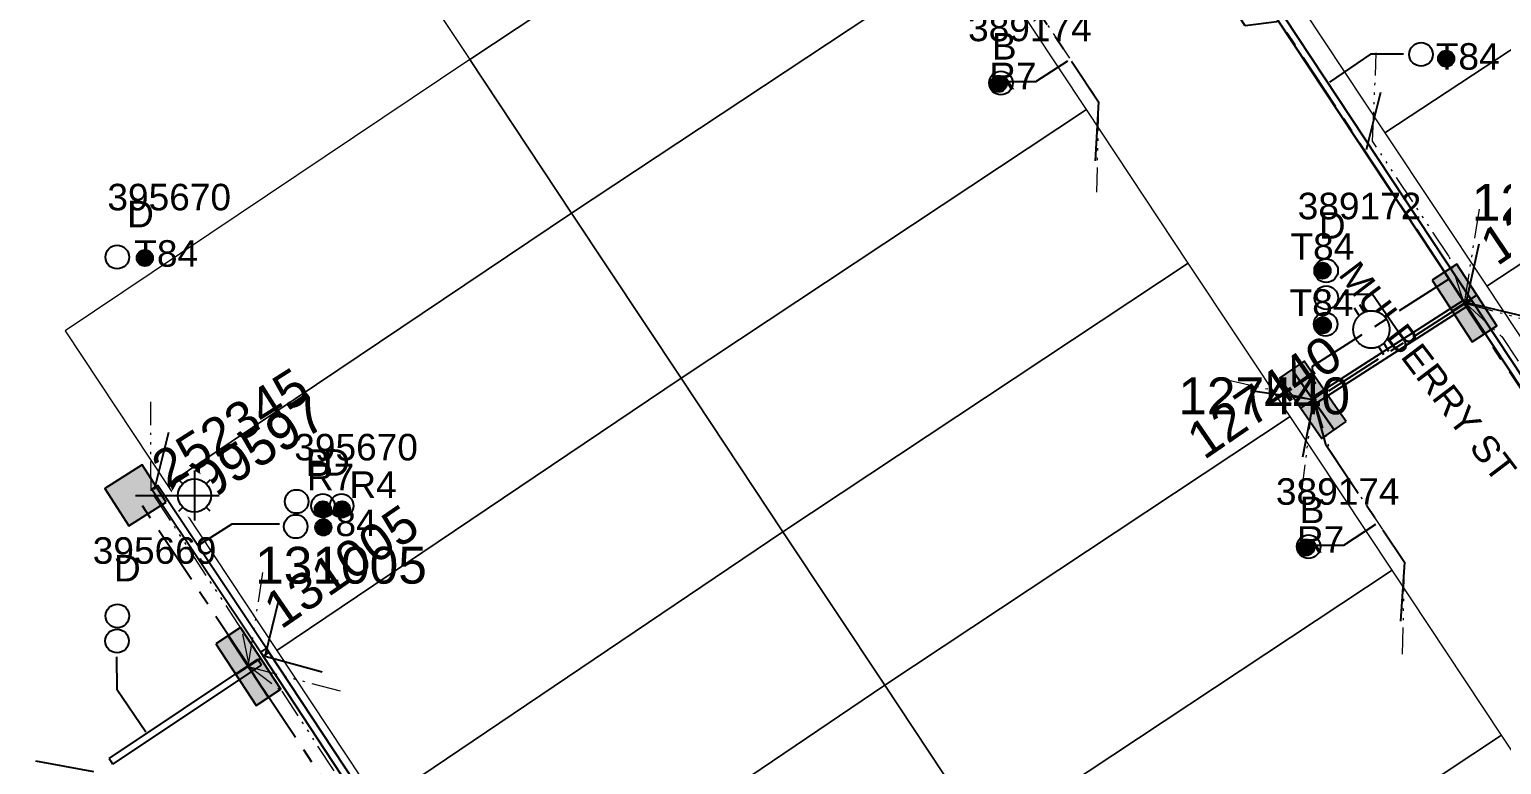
# Model space of a CAD drawing. Header units: metres. Extents: x 302829 to 303440, y 6270651 to 6271380.
# Drawn here: x 302927.3 to 303027.2, y 6270725.9 to 6270775.8 of the extents above; entities that cross this region are included whole.
import ezdxf
from ezdxf.enums import TextEntityAlignment as Align

# ---------------------------------------------------------------- set-up
doc = ezdxf.new("R2010")
doc.units = ezdxf.units.M
doc.linetypes.add('Cable Exist UG', pattern=[7, 4, -1, 1, -1])
doc.linetypes.add('PHANTOM2', pattern=[4.45, 2, -0.5, 0.15, -0.5, 0.15, -0.5, 0.15, -0.5])
doc.layers.get('0').update_dxf_attribs({"color": 6})
for name, color, linetype, lineweight in [('_User Miscellaneous4', 191, 'Continuous', 13), ('_User Miscellaneous5', 151, 'Continuous', 13), ('_User_LV_Exist', 5, 'Continuous', 25), ('_User_SL_Exist', 4, 'Continuous', 25), ('Cadastre Land Parcels_SP_EXT', 96, 'Continuous', 15), ('Cadastre Roads_SP_EXT', 54, 'Continuous', 15), ('Mains_LV_SL_EXT', 135, 'Continuous', 25)]:
    doc.layers.add(name, color=color, linetype=linetype, lineweight=lineweight)
for name, color, linetype in [('Duct_SP_EXT', 40, 'Continuous'), ('Equip_LV_EXT', 7, 'Continuous'), ('Equip_SP_SL_EXT', 7, 'Continuous'), ('SupportsUG_SP_LV_EXT', 7, 'Continuous'), ('SupportsUG_SP_LV_SL_EXT', 7, 'Continuous'), ('Trench_SP_EXT', 7, 'Continuous')]:
    doc.layers.add(name, color=color, linetype=linetype)
doc.styles.add('COLUMN_LABEL', font='arial.ttf', dxfattribs={"height": 2})
doc.styles.add('iecARIAL', font='arial.ttf', dxfattribs={"height": 2})
doc.styles.add('POLE_LABEL', font='arial.ttf', dxfattribs={"height": 2})
doc.styles.add('SL_LABEL', font='arial.ttf', dxfattribs={"height": 2})
doc.styles.get("Standard").update_dxf_attribs({"font": 'arial.ttf'})

# ---------------------------------------------------------------- blocks, each defined once
blk = doc.blocks.new('COLUMN_EXT')
blk.add_hatch(color=256).paths.add_polyline_path([(1.5, -1.5), (1.5, 1.5), (-1.5, 1.5), (-1.5, -1.5)])
blk.add_lwpolyline([(1.5, 1.5), (-1.5, 1.5), (-1.5, -1.5), (1.5, -1.5)], close=True)
at = {"flags": 9}
for tag, p in [('NOTES', (-1.813, 2)), ('STREETNAME', (-1.813, 1.6)), ('LOCATION', (-1.813, 1.4)), ('SUBURB', (-1.813, 1.8)), ('LEGEND', (-1.813, 1.2)), ('USAGE', (-1.813, 1)), ('COLUMN_TYPE', (-1.813, 0.4)), ('OWNED_BY', (-1.813, 0.6)), ('STATE', (-1.813, 0.8))]:
    blk.add_attdef(tag, text='', height=0.2, rotation=180, dxfattribs=at).set_placement(p, align=Align.MIDDLE_LEFT)
at = {"flags": 1}
blk.add_attdef('Z', (-1.813, 2.351), '', height=0.2, rotation=180, dxfattribs=at)
at = {"flags": 9}
for tag, style, p in [('STRUCTURE_PLANT_NUMBER', 'POLE_LABEL', (-1.813, -0.031)), ('STREET_CODE', 'COLUMN_LABEL', (-1.813, 0.2))]:
    blk.add_attdef(tag, text='', height=0.2, rotation=180, dxfattribs=dict(at, style=style)).set_placement(p, align=Align.MIDDLE_LEFT)
at = {"style": 'COLUMN_LABEL', "width": 0.9, "flags": 8}
blk.add_attdef('ASSET_NUM', text='', height=2, rotation=270, dxfattribs=at).set_placement((2, -4), align=Align.MIDDLE_LEFT)
blk = doc.blocks.new('PILLAR_EXT')
blk.add_hatch(color=256).paths.add_polyline_path([(-2.5, 1), (-2.5, -1), (2.5, -1), (2.5, 1)])
for p, q in [((0, 1), (0, -1)), ((-2.5, 0), (2.5, 0))]:
    blk.add_line(p, q)
at = {"ltscale": 10}
blk.add_line((2.5, 0), (-2.5, 0), dxfattribs=at)
blk.add_lwpolyline([(-2.5, -1), (-1.25, -1), (1.25, -1), (2.5, -1), (2.5, 1), (-2.5, 1)], close=True)
at = {"width": 0.9, "flags": 8}
blk.add_attdef('ASSET_NUM', text='', height=2, rotation=90, dxfattribs=at).set_placement((-2, 4), align=Align.MIDDLE_LEFT)
for tag, p, flags in [('OWNED_BY', (0, -0.2), 9), ('STATE', (0, -0.4), 9), ('SUPPORT_TYPE', (0, -0.6), 9), ('USAGE', (0, -0.8), 9), ('LEGEND', (0, -1), 9), ('LOCATION', (0, -1.2), 9), ('STREETNAME', (0, -1.8), 9), ('SUBURB', (0, -2), 1), ('NOTES', (0, -1.4), 9), ('PARENT', (0, -1.6), 9)]:
    blk.add_attdef(tag, p, '', height=0.2, dxfattribs=dict(flags=flags))
blk = doc.blocks.new('DUCT_EXT')
blk.add_circle((0, 0.8), 0.8)
at = {"flags": 1}
blk.add_attdef('Z', (0, 0), '', height=0.2, dxfattribs=at)
at = {"flags": 9}
for tag, p in [('DUCT_CODE', (0, 0)), ('XSECT_TYPE', (0, -0.2)), ('STATE', (0, -0.6)), ('FB_REFERENCE', (0, -0.4)), ('NOTES', (0, -0.8))]:
    blk.add_attdef(tag, text='', height=0.2, dxfattribs=at).set_placement(p, align=Align.MIDDLE_LEFT)
blk = doc.blocks.new('SL_LANTERN_EXT')
at = {"flags": 9}
for tag, p in [('LRATECODE', (-7.4, 0)), ('LOUTREACHVOCAB', (-7.2, 0)), ('LOUTREACH', (-7, 0)), ('LANTNUMBER', (-6.6, 0)), ('LNEW', (-6.4, 0)), ('LMASTVOCAB', (-6.2, 0)), ('LMAST', (-6, 0)), ('LLAMPVOCAB', (-5.8, 0)), ('LLAMP', (-5.6, 0)), ('LEXIST', (-5.4, 0)), ('LCHARGE3PERCENT', (-5.2, 0)), ('LCHARGE3', (-5, 0)), ('LCHARGE2PERCENT', (-4.8, 0)), ('LCHARGE2', (-4.6, 0)), ('LCHARGE1PERCENT', (-4.4, 0)), ('LCHARGE1', (-4.2, 0)), ('LCATEGORY', (-4, 0)), ('LBRACKETVOCAB', (-3.8, 0)), ('LBRACKET', (-3.6, 0)), ('LKINGHEIGHT', (-3.4, 0)), ('CREPLACE', (-3.2, 0)), ('CREMOVE', (-3, 0)), ('CNUMBER', (-2.8, 0)), ('CNEW', (-2.6, 0)), ('CEXIST', (-2.4, 0)), ('USAGE', (-2.2, 0)), ('STATE', (-2, 0)), ('OWNED_BY', (-1.8, 0)), ('ORIENTATION', (-1.6, 0)), ('OPERATING_VOLTAGE', (-1.4, 0)), ('NO_PHASES', (-1.2, 0)), ('LANTERN_TYPE', (-1, 0)), ('LANTERN_PURPOSE', (-0.8, 0)), ('CONTROL_TYPE', (-0.6, 0)), ('CONSTRUCTED_VOLTAGE', (-0.4, 0))]:
    blk.add_attdef(tag, text='', height=0.001, rotation=270, dxfattribs=at).set_placement(p, align=Align.MIDDLE_LEFT)
at = {"style": 'SL_LABEL', "flags": 9}
blk.add_attdef('STREET_CODE', text='', height=0.001, rotation=270, dxfattribs=at).set_placement((0.001, 0), align=Align.MIDDLE_LEFT)
at = {"flags": 1}
blk.add_attdef('Z', (0, 0), '', height=0.001, rotation=270, dxfattribs=at)
at = {"width": 0.9}
blk.add_attdef('LNUMBER', text='', height=1, dxfattribs=at).set_placement((7, -1), align=Align.MIDDLE_LEFT)
at = {"flags": 9}
for tag, p in [('LREMOVE', (0, -7.6)), ('LREPLACE', (0, -7.8)), ('LTYPE', (0, -8)), ('LTYPEVOCAB', (0, -8.2)), ('LEGEND', (0, -8.4)), ('SUBURB', (0, -8.6)), ('STREETNAME', (0, -8.8)), ('LOCATION', (0, -9)), ('NOTES', (0, -9.2)), ('MAINTAINED_BY', (0, -9.863))]:
    blk.add_attdef(tag, text='', height=0.001, dxfattribs=at).set_placement(p, align=Align.MIDDLE_LEFT)
blk.add_attdef('OPERATED_BY', (0, -9.607), '', height=0.001, dxfattribs=at)
blk.add_wipeout([(5.688, 0), (5.061, -1.061), (4, -1.688), (2.939, -1.061), (2.313, 0), (2.939, 1.061), (4, 1.687), (5.061, 1.061)])
for p, q in [((2.939, 1.061), (3.205, 0.795)), ((4, 1.687), (4, 0)), ((5.061, 1.061), (4.795, 0.795)), ((0, 0), (4, 0)), ((2.939, -1.061), (3.205, -0.795)), ((4, 0), (5.688, 0)), ((4, 0), (4, -1.688)), ((5.061, -1.061), (4.795, -0.795))]:
    blk.add_line(p, q)
blk.add_circle((4, 0), 1.125)
blk = doc.blocks.new('*U348')
at = {"layer": 'Equip_LV_EXT'}
for tag, height, flags, p in [('NO_PHASES', 0.167, 9, (3.167, -2)), ('OPERATING_VOLTAGE', 0.2, 9, (3, -2.6)), ('ORIENTATION', 0.2, 9, (3, -2.8)), ('STATE', 0.2, 9, (3, -3)), ('SWITCH_TYPE', 0.2, 9, (3, -3.2)), ('OWNED_BY', 0.2, 9, (3, -3.8)), ('OPERATED_BY', 0.2, 9, (3, -4)), ('USAGE', 0.2, 9, (3, -3.4)), ('NOTES', 0.2, 9, (3, -3.6)), ('TYPE', 0.2, 9, (3, -4.6)), ('Z', 0.2, 1, (3, -4.8)), ('MAINTAINED_BY', 0.2, 9, (3, -4.2)), ('NUMBER_OF_PHASES', 0.2, 9, (3, -4.4))]:
    blk.add_attdef(tag, text='', height=height, dxfattribs=dict(at, flags=flags)).set_placement(p, align=Align.MIDDLE_LEFT)
blk.add_wipeout([(4, 1.25), (3.969, 1.25), (3.939, 1.248), (3.908, 1.247), (3.877, 1.244), (3.847, 1.241), (3.817, 1.236), (3.786, 1.232), (3.756, 1.226), (3.726, 1.22), (3.696, 1.213), (3.667, 1.205), (3.637, 1.196), (3.608, 1.187), (3.579, 1.177), (3.55, 1.166), (3.522, 1.155), (3.493, 1.143), (3.466, 1.13), (3.438, 1.117), (3.411, 1.102), (3.384, 1.088), (3.357, 1.072), (3.331, 1.056), (3.306, 1.039), (3.28, 1.022), (3.255, 1.004), (3.231, 0.985), (3.207, 0.966), (3.184, 0.947), (3.161, 0.926), (3.138, 0.905), (3.116, 0.884), (3.095, 0.862), (3.074, 0.839), (3.053, 0.816), (3.034, 0.793), (3.015, 0.769), (2.996, 0.745), (2.978, 0.72), (2.961, 0.694), (2.944, 0.669), (2.928, 0.643), (2.912, 0.616), (2.898, 0.589), (2.883, 0.562), (2.87, 0.534), (2.857, 0.507), (2.845, 0.478), (2.834, 0.45), (2.823, 0.421), (2.813, 0.392), (2.804, 0.363), (2.795, 0.333), (2.787, 0.304), (2.78, 0.274), (2.774, 0.244), (2.768, 0.214), (2.764, 0.183), (2.759, 0.153), (2.756, 0.123), (2.753, 0.092), (2.752, 0.061), (2.75, 0.031), (2.75, 0), (2.75, -0.031), (2.752, -0.061), (2.753, -0.092), (2.756, -0.123), (2.759, -0.153), (2.764, -0.183), (2.768, -0.214), (2.774, -0.244), (2.78, -0.274), (2.787, -0.304), (2.795, -0.333), (2.804, -0.363), (2.813, -0.392), (2.823, -0.421), (2.834, -0.45), (2.845, -0.478), (2.857, -0.507), (2.87, -0.534), (2.883, -0.562), (2.898, -0.589), (2.912, -0.616), (2.928, -0.643), (2.944, -0.669), (2.961, -0.694), (2.978, -0.72), (2.996, -0.745), (3.015, -0.769), (3.034, -0.793), (3.053, -0.816), (3.074, -0.839), (3.095, -0.862), (3.116, -0.884), (3.138, -0.905), (3.161, -0.926), (3.184, -0.947), (3.207, -0.966), (3.231, -0.985), (3.255, -1.004), (3.28, -1.022), (3.306, -1.039), (3.331, -1.056), (3.357, -1.072), (3.384, -1.088), (3.411, -1.102), (3.438, -1.117), (3.466, -1.13), (3.493, -1.143), (3.522, -1.155), (3.55, -1.166), (3.579, -1.177), (3.608, -1.187), (3.637, -1.196), (3.667, -1.205), (3.696, -1.213), (3.726, -1.22), (3.756, -1.226), (3.786, -1.232), (3.817, -1.236), (3.847, -1.241), (3.877, -1.244), (3.908, -1.247), (3.939, -1.248), (3.969, -1.25), (4, -1.25), (4.031, -1.25), (4.061, -1.248), (4.092, -1.247), (4.123, -1.244), (4.153, -1.241), (4.183, -1.236), (4.214, -1.232), (4.244, -1.226), (4.274, -1.22), (4.304, -1.213), (4.333, -1.205), (4.363, -1.196), (4.392, -1.187), (4.421, -1.177), (4.45, -1.166), (4.478, -1.155), (4.507, -1.143), (4.534, -1.13), (4.562, -1.117), (4.589, -1.102), (4.616, -1.088), (4.643, -1.072), (4.669, -1.056), (4.694, -1.039), (4.72, -1.022), (4.745, -1.004), (4.769, -0.985), (4.793, -0.966), (4.816, -0.947), (4.839, -0.926), (4.862, -0.905), (4.884, -0.884), (4.905, -0.862), (4.926, -0.839), (4.947, -0.816), (4.966, -0.793), (4.985, -0.769), (5.004, -0.745), (5.022, -0.72), (5.039, -0.694), (5.056, -0.669), (5.072, -0.643), (5.088, -0.616), (5.102, -0.589), (5.117, -0.562), (5.13, -0.534), (5.143, -0.507), (5.155, -0.478), (5.166, -0.45), (5.177, -0.421), (5.187, -0.392), (5.196, -0.363), (5.205, -0.333), (5.213, -0.304), (5.22, -0.274), (5.226, -0.244), (5.232, -0.214), (5.236, -0.183), (5.241, -0.153), (5.244, -0.123), (5.247, -0.092), (5.248, -0.061), (5.25, -0.031), (5.25, 0), (5.25, 0.031), (5.248, 0.061), (5.247, 0.092), (5.244, 0.123), (5.241, 0.153), (5.236, 0.183), (5.232, 0.214), (5.226, 0.244), (5.22, 0.274), (5.213, 0.304), (5.205, 0.333), (5.196, 0.363), (5.187, 0.392), (5.177, 0.421), (5.166, 0.45), (5.155, 0.478), (5.143, 0.507), (5.13, 0.534), (5.117, 0.562), (5.102, 0.589), (5.088, 0.616), (5.072, 0.643), (5.056, 0.669), (5.039, 0.694), (5.022, 0.72), (5.004, 0.745), (4.985, 0.769), (4.966, 0.793), (4.947, 0.816), (4.926, 0.839), (4.905, 0.862), (4.884, 0.884), (4.862, 0.905), (4.839, 0.926), (4.816, 0.947), (4.793, 0.966), (4.769, 0.985), (4.745, 1.004), (4.72, 1.022), (4.694, 1.039), (4.669, 1.056), (4.643, 1.072), (4.616, 1.088), (4.589, 1.102), (4.562, 1.117), (4.534, 1.13), (4.507, 1.143), (4.478, 1.155), (4.45, 1.166), (4.421, 1.177), (4.392, 1.187), (4.363, 1.196), (4.333, 1.205), (4.304, 1.213), (4.274, 1.22), (4.244, 1.226), (4.214, 1.232), (4.183, 1.236), (4.153, 1.241), (4.123, 1.244), (4.092, 1.247), (4.061, 1.248), (4.031, 1.25)]).dxf.layer = '_User_LV_Exist'
at = {"layer": '_User_LV_Exist'}
for p, q in [((3.792, 1.863), (3.792, 1.232)), ((4.208, 1.863), (4.208, 1.232)), ((3.792, -1.232), (3.792, -1.863)), ((4.208, -1.232), (4.208, -1.863))]:
    blk.add_line(p, q, dxfattribs=at)
at = {"layer": '_User_LV_Exist', "flags": 128}
blk.add_lwpolyline([(4, 1.25), (3.969, 1.25), (3.939, 1.248), (3.908, 1.247), (3.877, 1.244), (3.847, 1.241), (3.817, 1.236), (3.786, 1.232), (3.756, 1.226), (3.726, 1.22), (3.696, 1.213), (3.667, 1.205), (3.637, 1.196), (3.608, 1.187), (3.579, 1.177), (3.55, 1.166), (3.522, 1.155), (3.493, 1.143), (3.466, 1.13), (3.438, 1.117), (3.411, 1.102), (3.384, 1.088), (3.357, 1.072), (3.331, 1.056), (3.306, 1.039), (3.28, 1.022), (3.255, 1.004), (3.231, 0.985), (3.207, 0.966), (3.184, 0.947), (3.161, 0.926), (3.138, 0.905), (3.116, 0.884), (3.095, 0.862), (3.074, 0.839), (3.053, 0.816), (3.034, 0.793), (3.015, 0.769), (2.996, 0.745), (2.978, 0.72), (2.961, 0.694), (2.944, 0.669), (2.928, 0.643), (2.912, 0.616), (2.898, 0.589), (2.883, 0.562), (2.87, 0.534), (2.857, 0.507), (2.845, 0.478), (2.834, 0.45), (2.823, 0.421), (2.813, 0.392), (2.804, 0.363), (2.795, 0.333), (2.787, 0.304), (2.78, 0.274), (2.774, 0.244), (2.768, 0.214), (2.764, 0.183), (2.759, 0.153), (2.756, 0.123), (2.753, 0.092), (2.752, 0.061), (2.75, 0.031), (2.75, 0), (2.75, -0.031), (2.752, -0.061), (2.753, -0.092), (2.756, -0.123), (2.759, -0.153), (2.764, -0.183), (2.768, -0.214), (2.774, -0.244), (2.78, -0.274), (2.787, -0.304), (2.795, -0.333), (2.804, -0.363), (2.813, -0.392), (2.823, -0.421), (2.834, -0.45), (2.845, -0.478), (2.857, -0.507), (2.87, -0.534), (2.883, -0.562), (2.898, -0.589), (2.912, -0.616), (2.928, -0.643), (2.944, -0.669), (2.961, -0.694), (2.978, -0.72), (2.996, -0.745), (3.015, -0.769), (3.034, -0.793), (3.053, -0.816), (3.074, -0.839), (3.095, -0.862), (3.116, -0.884), (3.138, -0.905), (3.161, -0.926), (3.184, -0.947), (3.207, -0.966), (3.231, -0.985), (3.255, -1.004), (3.28, -1.022), (3.306, -1.039), (3.331, -1.056), (3.357, -1.072), (3.384, -1.088), (3.411, -1.102), (3.438, -1.117), (3.466, -1.13), (3.493, -1.143), (3.522, -1.155), (3.55, -1.166), (3.579, -1.177), (3.608, -1.187), (3.637, -1.196), (3.667, -1.205), (3.696, -1.213), (3.726, -1.22), (3.756, -1.226), (3.786, -1.232), (3.817, -1.236), (3.847, -1.241), (3.877, -1.244), (3.908, -1.247), (3.939, -1.248), (3.969, -1.25), (4, -1.25), (4.031, -1.25), (4.061, -1.248), (4.092, -1.247), (4.123, -1.244), (4.153, -1.241), (4.183, -1.236), (4.214, -1.232), (4.244, -1.226), (4.274, -1.22), (4.304, -1.213), (4.333, -1.205), (4.363, -1.196), (4.392, -1.187), (4.421, -1.177), (4.45, -1.166), (4.478, -1.155), (4.507, -1.143), (4.534, -1.13), (4.562, -1.117), (4.589, -1.102), (4.616, -1.088), (4.643, -1.072), (4.669, -1.056), (4.694, -1.039), (4.72, -1.022), (4.745, -1.004), (4.769, -0.985), (4.793, -0.966), (4.816, -0.947), (4.839, -0.926), (4.862, -0.905), (4.884, -0.884), (4.905, -0.862), (4.926, -0.839), (4.947, -0.816), (4.966, -0.793), (4.985, -0.769), (5.004, -0.745), (5.022, -0.72), (5.039, -0.694), (5.056, -0.669), (5.072, -0.643), (5.088, -0.616), (5.102, -0.589), (5.117, -0.562), (5.13, -0.534), (5.143, -0.507), (5.155, -0.478), (5.166, -0.45), (5.177, -0.421), (5.187, -0.392), (5.196, -0.363), (5.205, -0.333), (5.213, -0.304), (5.22, -0.274), (5.226, -0.244), (5.232, -0.214), (5.236, -0.183), (5.241, -0.153), (5.244, -0.123), (5.247, -0.092), (5.248, -0.061), (5.25, -0.031), (5.25, 0), (5.25, 0.031), (5.248, 0.061), (5.247, 0.092), (5.244, 0.123), (5.241, 0.153), (5.236, 0.183), (5.232, 0.214), (5.226, 0.244), (5.22, 0.274), (5.213, 0.304), (5.205, 0.333), (5.196, 0.363), (5.187, 0.392), (5.177, 0.421), (5.166, 0.45), (5.155, 0.478), (5.143, 0.507), (5.13, 0.534), (5.117, 0.562), (5.102, 0.589), (5.088, 0.616), (5.072, 0.643), (5.056, 0.669), (5.039, 0.694), (5.022, 0.72), (5.004, 0.745), (4.985, 0.769), (4.966, 0.793), (4.947, 0.816), (4.926, 0.839), (4.905, 0.862), (4.884, 0.884), (4.862, 0.905), (4.839, 0.926), (4.816, 0.947), (4.793, 0.966), (4.769, 0.985), (4.745, 1.004), (4.72, 1.022), (4.694, 1.039), (4.669, 1.056), (4.643, 1.072), (4.616, 1.088), (4.589, 1.102), (4.562, 1.117), (4.534, 1.13), (4.507, 1.143), (4.478, 1.155), (4.45, 1.166), (4.421, 1.177), (4.392, 1.187), (4.363, 1.196), (4.333, 1.205), (4.304, 1.213), (4.274, 1.22), (4.244, 1.226), (4.214, 1.232), (4.183, 1.236), (4.153, 1.241), (4.123, 1.244), (4.092, 1.247), (4.061, 1.248), (4.031, 1.25)], close=True, dxfattribs=at)
at = {"layer": 'Equip_LV_EXT', "flags": 9}
for tag, p in [('ACTUAL_STATUS', (3.167, -1.667)), ('CONSTRUCTED_VOLTAGE', (3.167, -1.833))]:
    blk.add_attdef(tag, text='', height=0.167, dxfattribs=at).set_placement(p, align=Align.MIDDLE_LEFT)
blk = doc.blocks.new('CABLE_LARGE_EXT')
h = blk.add_hatch(color=256)
edge = h.paths.add_edge_path()
edge.add_arc((0, 0.55), 0.55, 0, 360)
blk.add_circle((0, 0.55), 0.55)
at = {"flags": 1}
blk.add_attdef('Z', (0, 0), '', height=0.2, dxfattribs=at)
at = {"flags": 9}
for tag, p in [('COND_CODE', (0, 0)), ('XSECT_SIZE', (0, -0.6)), ('STATE', (0, -0.4)), ('FB_REFERENCE', (0, -0.2)), ('NOTES', (0, -0.8))]:
    blk.add_attdef(tag, text='', height=0.2, dxfattribs=at).set_placement(p, align=Align.MIDDLE_LEFT)

msp = doc.modelspace()

# ---------------------------------------------------------------- linework, layer by layer
at = {"layer": '_User Miscellaneous4'}
for p, q in [((303024.563, 6270757.372), (303024.692, 6270757.17)), ((303024.822, 6270756.968), (303024.692, 6270757.17)), ((303024.72, 6270757.137), (303024.921, 6270757.27)), ((303024.72, 6270757.137), (303024.921, 6270757.27)), ((303024.72, 6270757.137), (303038.894, 6270735.701)), ((303025.121, 6270757.402), (303024.921, 6270757.27)), ((303025.121, 6270757.402), (303024.921, 6270757.27)), ((303025.121, 6270757.402), (303039.295, 6270735.965)), ((303014.385, 6270750.836), (303014.515, 6270750.634)), ((303014.645, 6270750.432), (303014.515, 6270750.634)), ((302932.69, 6270726.312), (302942.775, 6270733.041)), ((302942.775, 6270733.041), (302942.908, 6270732.841)), ((302942.962, 6270733.531), (302943.163, 6270733.663)), ((302942.962, 6270733.531), (302943.139, 6270733.259)), ((302943.139, 6270733.259), (302943.34, 6270733.39)), ((302943.14, 6270733.258), (302943.34, 6270733.39)), ((302943.14, 6270733.258), (302963.525, 6270702.337)), ((302943.363, 6270733.795), (302943.163, 6270733.663)), ((302943.541, 6270733.522), (302943.34, 6270733.39)), ((302943.541, 6270733.521), (302943.34, 6270733.39)), ((302943.363, 6270733.795), (302943.541, 6270733.521)), ((302943.541, 6270733.522), (302963.927, 6270702.601)), ((302932.957, 6270725.913), (302943.041, 6270732.642)), ((302943.041, 6270732.642), (302942.908, 6270732.841)), ((302932.69, 6270726.312), (302932.824, 6270726.112)), ((302932.957, 6270725.913), (302932.824, 6270726.112))]:
    msp.add_line(p, q, dxfattribs=at)
at = {"layer": '_User Miscellaneous5', "linetype": 'PHANTOM2'}
for points in [[(302993.267, 6270782.705), (302994.288, 6270779.188), (302994.288, 6270779.188), (302999.831, 6270770.852), (302999.689, 6270764.73)], [(303024.657, 6270757.203), (303025.699, 6270763.799)], [(303024.657, 6270757.203), (303031.174, 6270755.429)], [(303024.744, 6270757.17), (303027.189, 6270754.922), (303027.189, 6270754.922), (303032.234, 6270747.352), (303037.912, 6270744.925)], [(303014.374, 6270750.642), (303007.781, 6270752.159)], [(303014.374, 6270750.642), (303013.54, 6270743.972)], [(303014.458, 6270750.652), (303015.519, 6270747.2), (303015.519, 6270747.2), (303020.571, 6270739.631), (303020.433, 6270733.387)], [(302942.137, 6270732.544), (302943.17, 6270739.191)], [(302942.137, 6270732.544), (302948.639, 6270730.82)], [(302942.144, 6270732.587), (302944.415, 6270730.88), (302944.415, 6270730.88), (302949.7, 6270722.766), (302955.383, 6270720.453)]]:
    msp.add_lwpolyline(points, dxfattribs=at)
at = {"layer": '_User_LV_Exist', "linetype": 'Cable Exist UG'}
for points in [[(303052.6, 6270714.738), (303049.904, 6270715.29), (303049.904, 6270715.29), (303036.603, 6270735.408), (303037.615, 6270737.519), (303037.615, 6270737.519), (303024.64, 6270757.17)], [(302970.454, 6270690.154), (302967.102, 6270691.516), (302967.102, 6270691.516), (302961.242, 6270700.112), (302960.473, 6270701.294), (302960.837, 6270704.399), (302960.837, 6270704.399), (302942.014, 6270732.733)]]:
    msp.add_lwpolyline(points, dxfattribs=at)
at = {"layer": 'Cadastre Land Parcels_SP_EXT', "linetype": 'Continuous'}
for points in [[(302984.669, 6270791.942), (302977.759, 6270802.358), (302950.249, 6270784.13), (302957.159, 6270773.713), (302984.669, 6270791.942)], [(303046.342, 6270786.583), (303045.384, 6270788.045), (303039.487, 6270797.051), (303012.343, 6270779.167), (303019.253, 6270768.752), (303046.342, 6270786.583)], [(302991.58, 6270781.527), (302984.669, 6270791.942), (302957.159, 6270773.713), (302964.071, 6270763.299), (302991.58, 6270781.527)], [(303053.194, 6270776.114), (303050.027, 6270780.954), (303046.342, 6270786.583), (303019.253, 6270768.752), (303026.163, 6270758.336), (303053.194, 6270776.114)], [(302999.006, 6270770.331), (302991.58, 6270781.527), (302964.071, 6270763.299), (302971.497, 6270752.105), (302999.006, 6270770.331)], [(303060.045, 6270765.643), (303054.44, 6270774.21), (303053.194, 6270776.114), (303026.163, 6270758.336), (303033.073, 6270747.919), (303060.045, 6270765.643)], [(302964.071, 6270763.299), (302957.159, 6270773.713), (302929.708, 6270755.32), (302936.63, 6270744.874), (302964.071, 6270763.299)], [(303005.917, 6270759.916), (302999.006, 6270770.331), (302971.497, 6270752.105), (302978.409, 6270741.688), (303005.917, 6270759.916)], [(302971.497, 6270752.105), (302964.071, 6270763.299), (302936.63, 6270744.874), (302944.075, 6270733.641), (302971.497, 6270752.105)], [(303012.827, 6270749.501), (303005.917, 6270759.916), (302978.409, 6270741.688), (302985.319, 6270731.273), (303012.827, 6270749.501)], [(302978.409, 6270741.688), (302971.497, 6270752.105), (302944.075, 6270733.641), (302950.997, 6270723.194), (302978.409, 6270741.688)], [(303019.736, 6270739.086), (303012.827, 6270749.501), (302985.319, 6270731.273), (302992.228, 6270720.858), (303019.736, 6270739.086)], [(302985.319, 6270731.273), (302978.409, 6270741.688), (302950.997, 6270723.194), (302957.921, 6270712.748), (302985.319, 6270731.273)], [(303027.166, 6270727.886), (303019.736, 6270739.086), (302992.228, 6270720.858), (302999.659, 6270709.659), (303027.166, 6270727.886)], [(302992.228, 6270720.858), (302985.319, 6270731.273), (302957.921, 6270712.748), (302964.844, 6270702.301), (302992.228, 6270720.858)], [(303034.076, 6270717.471), (303027.166, 6270727.886), (302999.659, 6270709.659), (303006.569, 6270699.243), (303034.076, 6270717.471)]]:
    msp.add_lwpolyline(points, close=True, dxfattribs=at)
at = {"layer": 'Duct_SP_EXT'}
for p, q in [((303024.563, 6270757.372), (303024.692, 6270757.17)), ((303024.822, 6270756.968), (303024.692, 6270757.17)), ((303024.72, 6270757.137), (303024.921, 6270757.27)), ((303024.72, 6270757.137), (303024.921, 6270757.27)), ((303024.72, 6270757.137), (303038.894, 6270735.701)), ((303025.121, 6270757.402), (303024.921, 6270757.27)), ((303025.121, 6270757.402), (303024.921, 6270757.27)), ((303025.121, 6270757.402), (303039.295, 6270735.965)), ((303014.385, 6270750.836), (303014.515, 6270750.634)), ((303014.645, 6270750.432), (303014.515, 6270750.634)), ((302932.69, 6270726.312), (302942.775, 6270733.041)), ((302942.775, 6270733.041), (302942.908, 6270732.841)), ((302942.962, 6270733.531), (302943.163, 6270733.663)), ((302942.962, 6270733.531), (302943.139, 6270733.259)), ((302943.139, 6270733.259), (302943.34, 6270733.39)), ((302943.14, 6270733.258), (302943.34, 6270733.39)), ((302943.14, 6270733.258), (302963.525, 6270702.337)), ((302943.363, 6270733.795), (302943.163, 6270733.663)), ((302943.541, 6270733.522), (302943.34, 6270733.39)), ((302943.541, 6270733.521), (302943.34, 6270733.39)), ((302943.363, 6270733.795), (302943.541, 6270733.521)), ((302943.541, 6270733.522), (302963.927, 6270702.601)), ((302932.957, 6270725.913), (302943.041, 6270732.642)), ((302943.041, 6270732.642), (302942.908, 6270732.841)), ((302932.69, 6270726.312), (302932.824, 6270726.112)), ((302932.957, 6270725.913), (302932.824, 6270726.112))]:
    msp.add_line(p, q, dxfattribs=at)
for points in [[(303020.514, 6270774.08), (303018.283, 6270774.081), (303015.499, 6270772.194)], [(302993.503, 6270772.22), (302995.581, 6270772.232), (302997.745, 6270773.641)], [(303016.349, 6270757.799), (303018.407, 6270757.809), (303020.425, 6270754.881)], [(302944.249, 6270742.213), (302941.012, 6270742.213), (302938.852, 6270740.824)], [(303014.382, 6270740.773), (303016.465, 6270740.786), (303018.633, 6270742.195)], [(302933.201, 6270733.192), (302933.223, 6270731.003), (302935.185, 6270728.107)]]:
    msp.add_lwpolyline(points, dxfattribs=at)
at = {"layer": 'Trench_SP_EXT', "linetype": 'Cable Exist UG'}
for points in [[(302993.166, 6270782.659), (302994.123, 6270779.436), (302994.123, 6270779.436), (302999.831, 6270770.852), (302999.565, 6270766.491)], [(303018.002, 6270767.627), (303019.041, 6270771.785)], [(303024.791, 6270757.32), (303025.802, 6270761.867)], [(303024.791, 6270757.248), (303029.792, 6270756.058)], [(303014.424, 6270750.643), (303009.775, 6270751.291)], [(303014.424, 6270750.679), (303013.546, 6270746.137)], [(303014.388, 6270750.679), (303015.228, 6270747.636), (303015.228, 6270747.636), (303020.592, 6270739.614), (303020.299, 6270735.55)], [(302943.282, 6270733.246), (302944.23, 6270737.163)], [(302943.282, 6270733.246), (302947.636, 6270732.056)], [(302931.655, 6270725.402), (302927.289, 6270726.213)]]:
    msp.add_lwpolyline(points, dxfattribs=at)

# ---------------------------------------------------------------- block references
at = {"layer": '_User_LV_Exist'}
ref = msp.add_blockref('PILLAR_EXT', (303024.657, 6270757.203), dxfattribs=dict(at, rotation=302.9450687030503))
ref.add_attrib('ASSET_NUM', '127435', dxfattribs={"layer": '0', "height": 2.5, "style": 'iecARIAL'}).set_placement((303025.151, 6270764.03), align=Align.MIDDLE_LEFT)
ref = msp.add_blockref('PILLAR_EXT', (302942.137, 6270732.544), dxfattribs=dict(at, rotation=303.159435374126))
ref.add_attrib('ASSET_NUM', '131005', dxfattribs={"layer": '0', "height": 2.5, "style": 'iecARIAL'}).set_placement((302942.6, 6270739.417), align=Align.MIDDLE_LEFT)
at = {"layer": 'Duct_SP_EXT'}
for name, p in [('DUCT_EXT', (303021.707, 6270773.265)), ('CABLE_LARGE_EXT', (303023.408, 6270773.23)), ('CABLE_LARGE_EXT', (302935.12, 6270759.704)), ('DUCT_EXT', (302945.413, 6270742.939)), ('DUCT_EXT', (302947.199, 6270742.653)), ('DUCT_EXT', (302948.467, 6270742.653)), ('CABLE_LARGE_EXT', (302947.199, 6270742.653)), ('CABLE_LARGE_EXT', (302948.498, 6270742.653)), ('CABLE_LARGE_EXT', (302947.232, 6270741.432))]:
    msp.add_blockref(name, p, dxfattribs=at)
for name, p, rotation in [('DUCT_EXT', (302992.4, 6270772.132), 269.7255970349405), ('CABLE_LARGE_EXT', (302992.491, 6270772.069), 269.9756500414379), ('DUCT_EXT', (302933.253, 6270759.518), 0.4553196100120546), ('DUCT_EXT', (303014.47, 6270759.395), 269.9999999999998), ('CABLE_LARGE_EXT', (303014.47, 6270759.395), 269.9999999999998), ('DUCT_EXT', (303014.48, 6270757.562), 269.9999999999998), ('DUCT_EXT', (303014.428, 6270755.76), 270.1931263331492), ('CABLE_LARGE_EXT', (303014.491, 6270755.692), 270.1931263331492), ('DUCT_EXT', (302945.366, 6270741.245), 0.4553196100120546), ('DUCT_EXT', (303013.277, 6270740.684), 269.7255970349405), ('CABLE_LARGE_EXT', (303013.368, 6270740.621), 269.9756500414379), ('DUCT_EXT', (302932.46, 6270735.977), 269.9999999999998), ('DUCT_EXT', (302932.433, 6270734.277), 269.9999999999998)]:
    msp.add_blockref(name, p, dxfattribs=dict(at, rotation=rotation))
at = {"layer": 'SupportsUG_SP_LV_EXT'}
ref = msp.add_blockref('PILLAR_EXT', (303024.657, 6270757.203), dxfattribs=dict(at, rotation=302.9450687030503))
ref.add_attrib('ASSET_NUM', '127435', dxfattribs={"layer": '0', "height": 2.5, "rotation": 33.97774, "style": 'iecARIAL'}).set_placement((303026.157, 6270760.703), align=Align.MIDDLE_LEFT)
ref = msp.add_blockref('PILLAR_EXT', (303014.374, 6270750.642), dxfattribs=dict(at, rotation=124.8608097037365))
ref.add_attrib('ASSET_NUM', '127440', dxfattribs={"layer": '0', "height": 2.5, "rotation": 34.48007, "style": 'iecARIAL'}).set_placement((303015.874, 6270754.142), align=Align.MIDDLE_RIGHT)
ref = msp.add_blockref('PILLAR_EXT', (302942.137, 6270732.544), dxfattribs=dict(at, rotation=303.159435374126))
ref.add_attrib('ASSET_NUM', '131005', dxfattribs={"layer": '0', "height": 2.5, "rotation": 34.51652, "style": 'iecARIAL'}).set_placement((302943.637, 6270736.044), align=Align.MIDDLE_LEFT)
at = {"layer": 'SupportsUG_SP_LV_SL_EXT'}
ref = msp.add_blockref('COLUMN_EXT', (302934.485, 6270744.148), dxfattribs=dict(at, rotation=302.4137060117476))
ref.add_attrib('ASSET_NUM', '899597', dxfattribs={"layer": '0', "height": 2.5, "rotation": 33.44564, "style": 'COLUMN_LABEL'}).set_placement((302936.524, 6270744.793), align=Align.TOP_LEFT)

# ---------------------------------------------------------------- texts
at = {"layer": 'Cadastre Roads_SP_EXT'}
msp.add_text('MULBERRY ST', height=1.8, rotation=307.18553, dxfattribs=at).set_placement((303016.04, 6270759.126))
at = {"layer": 'Duct_SP_EXT'}
for s, p in [('389174', (302990.976, 6270774.963)), ('B', (302992.588, 6270773.717)), ('T84', (303022.705, 6270773.03)), ('R7', (302992.405, 6270771.709)), ('395670', (302932.577, 6270763.489)), ('D', (302933.916, 6270762.335)), ('389172', (303013.338, 6270762.885)), ('D', (303014.774, 6270761.565)), ('T84', (303012.845, 6270760.135)), ('T84', (302934.401, 6270759.665)), ('395670', (302945.257, 6270746.526)), ('B', (302946.038, 6270745.472)), ('D', (302947.209, 6270745.492)), ('R4', (302948.994, 6270743.984)), ('389174', (303011.859, 6270743.518)), ('B', (303013.468, 6270742.271)), ('R7', (303013.282, 6270740.261)), ('395669', (302931.584, 6270739.515)), ('D', (302933.023, 6270738.317))]:
    msp.add_text(s, height=1.8, dxfattribs=at).set_placement(p)

# ---------------------------------------------------------------- next in the draw order: block references
at = {"layer": 'Equip_LV_EXT', "rotation": 32.2356721269421}
msp.add_blockref('*U348', (303014.954, 6270753.274), dxfattribs=at)
at = {"layer": 'Equip_SP_SL_EXT'}
ref = msp.add_blockref('SL_LANTERN_EXT', (302934.485, 6270744.148), dxfattribs=at)
ref.add_attrib('ASSET_NUM', '252345', dxfattribs={"layer": '0', "height": 2.5, "rotation": 32.36797, "style": 'iecARIAL'}).set_placement((302935.985, 6270745.648), align=Align.MIDDLE_LEFT)

# ---------------------------------------------------------------- next in the draw order: linework, layer by layer
at = {"layer": '_User Miscellaneous4'}
for p, q in [((303010.836, 6270778.138), (303024.72, 6270757.137)), ((303011.236, 6270778.403), (303025.121, 6270757.402)), ((303024.563, 6270757.372), (303014.385, 6270750.836)), ((303024.822, 6270756.968), (303014.645, 6270750.432)), ((302935.994, 6270744.846), (302935.795, 6270744.713)), ((302935.994, 6270744.846), (302943.363, 6270733.795)), ((302935.595, 6270744.58), (302935.795, 6270744.713)), ((302935.595, 6270744.58), (302942.962, 6270733.531))]:
    msp.add_line(p, q, dxfattribs=at)
at = {"layer": '_User Miscellaneous5', "linetype": 'PHANTOM2'}
for points in [[(303024.64, 6270757.17), (303023.615, 6270760.35), (303023.615, 6270760.35), (303018.418, 6270768.184), (303018.671, 6270774.174)], [(302942.173, 6270732.775), (302941.723, 6270735.006), (302941.723, 6270735.006), (302935.54, 6270744.458), (302935.525, 6270750.491)]]:
    msp.add_lwpolyline(points, dxfattribs=at)
at = {"layer": '_User_LV_Exist', "linetype": 'Cable Exist UG'}
for points in [[(303014.458, 6270750.6), (303014.35, 6270752.924), (303014.35, 6270752.924), (303023.624, 6270758.842), (303012.101, 6270776.299), (303009.77, 6270775.997), (303009.77, 6270775.997), (303009.091, 6270777.036), (302995.621, 6270797.181), (302996.427, 6270799.759)], [(303024.692, 6270757.17), (303014.458, 6270750.6)]]:
    msp.add_lwpolyline(points, dxfattribs=at)
at = {"layer": 'Duct_SP_EXT'}
for p, q in [((303010.836, 6270778.138), (303024.72, 6270757.137)), ((303011.236, 6270778.403), (303025.121, 6270757.402)), ((303024.563, 6270757.372), (303014.385, 6270750.836)), ((303024.822, 6270756.968), (303014.645, 6270750.432)), ((302935.994, 6270744.846), (302935.795, 6270744.713)), ((302935.994, 6270744.846), (302943.363, 6270733.795)), ((302935.595, 6270744.58), (302935.795, 6270744.713)), ((302935.595, 6270744.58), (302942.962, 6270733.531))]:
    msp.add_line(p, q, dxfattribs=at)
at = {"layer": 'Mains_LV_SL_EXT', "linetype": 'Cable Exist UG'}
msp.add_lwpolyline([(302942.147, 6270732.607), (302934.485, 6270744.148)], dxfattribs=at)
at = {"layer": 'Trench_SP_EXT', "linetype": 'Cable Exist UG'}
msp.add_lwpolyline([(302935.768, 6270744.556), (302936.806, 6270748.655)], dxfattribs=at)

# ---------------------------------------------------------------- next in the draw order: block references
at = {"layer": '_User_LV_Exist'}
ref = msp.add_blockref('PILLAR_EXT', (303014.374, 6270750.642), dxfattribs=dict(at, rotation=124.8608097037365))
ref.add_attrib('ASSET_NUM', '127440', dxfattribs={"layer": '0', "height": 2.5, "style": 'iecARIAL'}).set_placement((303016.888, 6270750.906), align=Align.MIDDLE_RIGHT)
at = {"layer": '_User_SL_Exist'}
ref = msp.add_blockref('COLUMN_EXT', (302934.485, 6270744.148), dxfattribs=dict(at, rotation=302.4137060117476))
ref.add_attrib('ASSET_NUM', '899597', dxfattribs={"layer": '0', "height": 2.5, "rotation": 32.36797, "style": 'COLUMN_LABEL'}).set_placement((302936.485, 6270744.898), align=Align.TOP_LEFT)

# ---------------------------------------------------------------- next in the draw order: texts
at = {"layer": 'Duct_SP_EXT'}
for s, p in [('T84', (303012.785, 6270756.334)), ('R7', (302946.12, 6270744.508)), ('T84', (302946.513, 6270741.392))]:
    msp.add_text(s, height=1.8, dxfattribs=at).set_placement(p)

# ---------------------------------------------------------------- next in the draw order: block references
at = {"layer": '_User_SL_Exist'}
ref = msp.add_blockref('SL_LANTERN_EXT', (302934.485, 6270744.148), dxfattribs=at)
ref.add_attrib('ASSET_NUM', '252345', dxfattribs={"layer": '0', "height": 2.5, "rotation": 32.36797, "style": 'iecARIAL'}).set_placement((302935.985, 6270745.648), align=Align.MIDDLE_LEFT)

doc.saveas('drawing.dxf')
